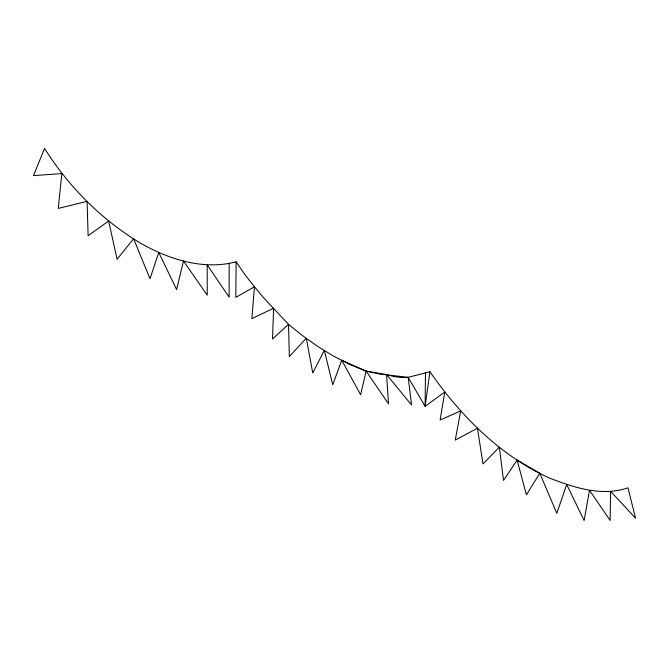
<?xml version="1.0" encoding="UTF-8"?>
<svg xmlns="http://www.w3.org/2000/svg" width="669" height="669" viewBox="0 0 669 669"><rect width="100%" height="100%" fill="white"/><g stroke="black" fill="none" stroke-linecap="round" stroke-linejoin="round"><path stroke-width="1" d="M236.149 261.83L235.789 297.379L254.471 286.775L263.787 297.989L288.506 324.348L301.928 335.211L317.148 346.057L333.037 355.841L349.92 364.588L366.127 371.119L379.95 374.113L408.174 377.324L429.924 371.738C460.489 415.616 499.693 455.288 548.848 477.8C573.576 487.417 601.69 496.942 627.965 487.826L635.55 518.174L610.605 491.297L610.128 520.457L589.514 490.293L584.112 520.524L566.702 484.507L556.792 513.34L539.816 473.251L517.112 460.08L503.531 480.442L499.342 447.16L483.001 463.96L477.449 428.227L455.263 440.085L460.682 410.908L440.118 419.998L444.776 392.001L425.108 406.359L408.174 377.324A108.144 62.986 59.6 0 1 386.582 374.573L366.127 371.119L341.742 360.223L332.71 384.734L324.331 350.339L312.766 373.009L306.318 338.188L289.343 356.602L288.506 324.348L272.492 338.957L273.621 308.258L251.837 318.611L254.471 286.775L244.946 274.691L236.149 261.83C203.92 270.326 170.219 259.781 141.995 244.001C102.407 220.695 68.999 187.303 44.58 148.476L33.45 175.629L61.857 173.589L58.27 208.402L87.087 201.361L88.116 235.697L108.637 221.004L117.092 259.263L133.608 238.733L150.007 278.747L158.77 252.497L176.624 289.593L183.465 260.927L207.223 295.188L207.223 264.882L229.141 297.228L229.141 263.16M425.476 372.708L425.108 406.359L429.924 371.738M539.816 473.251L526.419 494.792L517.112 460.08M341.742 360.223L360.641 394.769L366.127 371.119L388.53 403.884L386.582 374.573L411.586 405.038L408.174 377.324"/></g></svg>
